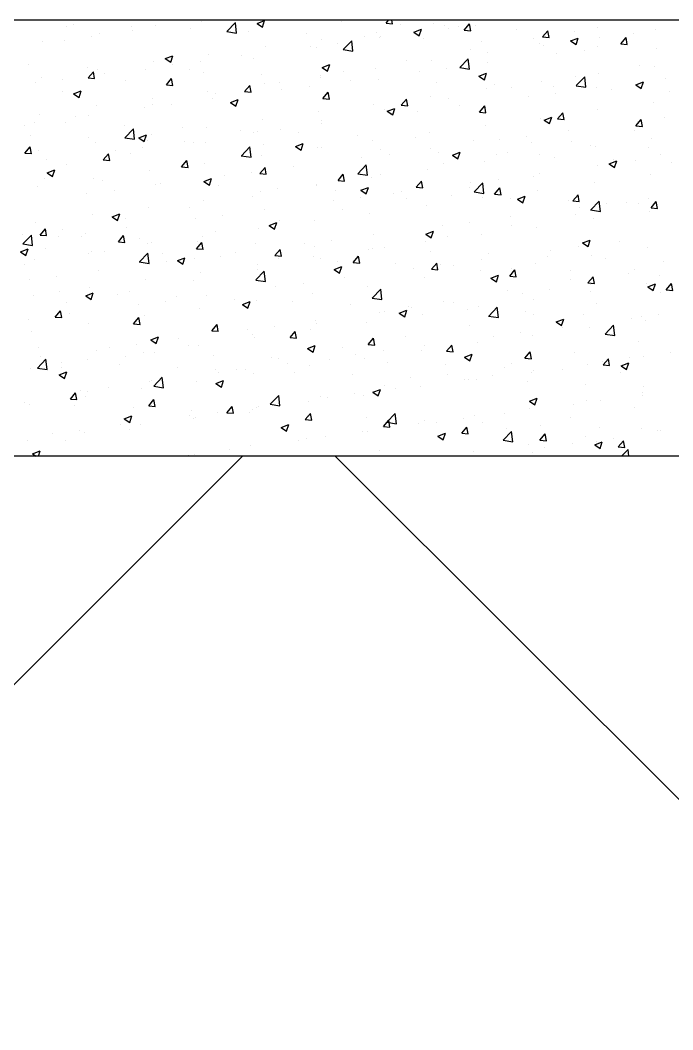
# Model space of a CAD drawing. Header units: millimetres. Extents: x 331487 to 517269, y 198509 to 399936.
# Drawn here: x 398409 to 399007, y 399010 to 399936 of the extents above; entities that cross this region are included whole.
import ezdxf

# ---------------------------------------------------------------- set-up
doc = ezdxf.new("R2010")
doc.units = ezdxf.units.MM
doc.header["$MEASUREMENT"] = 0
doc.linetypes.add('DASHED', pattern=[0.75, 0.5, -0.25])
doc.layers.add('9th_Sunk', color=251, linetype='DASHED', lineweight=5)
doc.layers.add('COLUMN', color=6, linetype='Continuous')

msp = doc.modelspace()

# ---------------------------------------------------------------- linework, layer by layer
at = {"layer": '9th_Sunk', "linetype": 'Continuous'}
for p, q in [((396335.06, 397258.83), (398612.71, 399536.48)), ((400975.45, 397258.83), (398697.8, 399536.48))]:
    msp.add_line(p, q, dxfattribs=at)
at = {"layer": 'COLUMN'}
for p, q in [((420345.71, 399936.48), (392220.13, 399936.48)), ((420350.13, 399536.48), (392620.13, 399536.48))]:
    msp.add_line(p, q, dxfattribs=at)
at = {"layer": 'COLUMN', "color": 2, "linetype": 'Continuous'}
for p, q in [((398451.74, 399931.05), (398451.74, 399931.05)), ((398457.98, 399932.95), (398457.98, 399932.95)), ((398511.37, 399930.7), (398511.37, 399930.7)), ((398532.58, 399931.47), (398532.58, 399931.47)), ((398575.3, 399934.9), (398575.3, 399934.9)), ((398598.41, 399926.09), (398606.2, 399934.21)), ((398607.27, 399924.68), (398606.17, 399934.18)), ((398626.03, 399933.44), (398633.03, 399936.13)), ((398626.03, 399933.44), (398631, 399930.09)), ((398631, 399930.09), (398633.03, 399936.13)), ((398703.81, 399935.11), (398703.81, 399935.11)), ((398744.27, 399933.62), (398746.66, 399936.48)), ((398744.27, 399933.62), (398750.24, 399933.1)), ((398750.24, 399933.1), (398749.62, 399936.48)), ((398757.19, 399932.85), (398757.19, 399932.85)), ((398787.61, 399933.02), (398787.61, 399933.02)), ((398797.52, 399931.45), (398797.52, 399931.45)), ((398810.57, 399930.6), (398810.57, 399930.6)), ((398815.99, 399927.35), (398820.81, 399933.09)), ((398821.97, 399926.82), (398820.81, 399933.09)), ((398826.15, 399931.95), (398826.15, 399931.95)), ((398938.12, 399929.51), (398938.12, 399929.51)), ((398474.27, 399921.6), (398474.27, 399921.6)), ((398481.24, 399924.43), (398481.24, 399924.43)), ((398512.14, 399926.59), (398512.14, 399926.59)), ((398564.75, 399928.44), (398564.75, 399928.44)), ((398598.38, 399926.06), (398607.27, 399924.68)), ((398618.13, 399926.19), (398618.13, 399926.19)), ((398671.51, 399923.93), (398671.51, 399923.93)), ((398724.89, 399921.68), (398724.89, 399921.68)), ((398735.67, 399925.52), (398735.67, 399925.52)), ((398737.96, 399920.34), (398737.96, 399920.34)), ((398739.2, 399921.44), (398739.2, 399921.44)), ((398769.74, 399925.44), (398776.74, 399928.12)), ((398769.74, 399925.44), (398774.72, 399922.08)), ((398774.71, 399922.08), (398776.74, 399928.12)), ((398801.11, 399928.65), (398801.11, 399928.65)), ((398815.99, 399927.35), (398821.97, 399926.83)), ((398863.96, 399928.34), (398863.96, 399928.34)), ((398879.8, 399919.5), (398879.8, 399919.5)), ((398887.72, 399921.07), (398892.54, 399926.82)), ((398887.72, 399921.07), (398893.7, 399920.55)), ((398893.69, 399920.55), (398892.54, 399926.81)), ((398913.45, 399917.43), (398920.46, 399920.12)), ((398917.34, 399926.09), (398917.34, 399926.09)), ((398918.43, 399914.07), (398920.45, 399920.11)), ((398940.18, 399920.67), (398940.18, 399920.67)), ((398959.44, 399914.8), (398964.27, 399920.54)), ((398965.42, 399914.27), (398964.26, 399920.54)), ((398970.72, 399923.83), (398970.72, 399923.83)), ((398991.53, 399927.71), (398991.53, 399927.71)), ((398429.3, 399916.93), (398429.3, 399916.93)), ((398449.23, 399918.3), (398449.23, 399918.3)), ((398633.81, 399912.08), (398633.81, 399912.08)), ((398675.05, 399912.06), (398675.05, 399912.06)), ((398680.89, 399911.43), (398680.89, 399911.43)), ((398685.16, 399919.12), (398685.16, 399919.12)), ((398700.08, 399915.35), (398700.08, 399915.35)), ((398705.14, 399909.54), (398712.92, 399917.66)), ((398714, 399908.13), (398712.89, 399917.63)), ((398778.28, 399919.42), (398778.28, 399919.42)), ((398831.66, 399917.17), (398831.66, 399917.17)), ((398885.04, 399914.91), (398885.04, 399914.91)), ((398888.25, 399913.18), (398888.25, 399913.18)), ((398913.46, 399917.43), (398918.43, 399914.07)), ((398938.42, 399912.65), (398938.42, 399912.65)), ((398959.44, 399914.8), (398965.42, 399914.28)), ((398963.78, 399914.09), (398963.78, 399914.09)), ((398991.81, 399910.4), (398991.81, 399910.4)), ((398542.01, 399901.19), (398549.01, 399903.88)), ((398542.01, 399901.19), (398546.98, 399897.84)), ((398546.98, 399897.84), (398549.01, 399903.88)), ((398581.87, 399904.58), (398581.87, 399904.58)), ((398611.9, 399903.74), (398611.9, 399903.74)), ((398622.57, 399901.42), (398622.57, 399901.42)), ((398705.1, 399909.51), (398714, 399908.13)), ((398811.86, 399892.99), (398819.65, 399901.11)), ((398820.72, 399891.58), (398819.62, 399901.07)), ((398821.48, 399909.49), (398821.48, 399909.49)), ((398837.73, 399906.77), (398837.73, 399906.77)), ((398900.87, 399905.81), (398900.87, 399905.81)), ((398925.9, 399909.1), (398925.9, 399909.1)), ((398417, 399895.56), (398417, 399895.56)), ((398470.39, 399893.3), (398470.39, 399893.3)), ((398531.36, 399898.18), (398531.36, 399898.18)), ((398548.99, 399895.46), (398548.99, 399895.46)), ((398574.02, 399898.76), (398574.02, 399898.76)), ((398685.72, 399893.18), (398692.72, 399895.87)), ((398685.72, 399893.18), (398690.69, 399889.83)), ((398690.69, 399889.83), (398692.72, 399895.87)), ((398734.45, 399892.23), (398734.45, 399892.23)), ((398763.17, 399899.48), (398763.17, 399899.48)), ((398786.39, 399899.73), (398786.39, 399899.73)), ((398799.84, 399892.51), (398799.84, 399892.51)), ((398811.83, 399892.96), (398820.72, 399891.58)), ((398837.71, 399897.49), (398837.71, 399897.49)), ((398976.31, 399894.52), (398976.31, 399894.52)), ((398990.31, 399894.42), (398990.31, 399894.42)), ((398428.08, 399883.64), (398428.08, 399883.64)), ((398471.24, 399883.51), (398476.06, 399889.25)), ((398471.24, 399883.51), (398477.21, 399882.98)), ((398477.21, 399882.98), (398476.06, 399889.25)), ((398480.02, 399891.14), (398480.02, 399891.14)), ((398485.83, 399887.14), (398485.83, 399887.14)), ((398523.77, 399891.04), (398523.77, 399891.04)), ((398542.96, 399877.23), (398547.78, 399882.98)), ((398548.94, 399876.7), (398547.78, 399882.97)), ((398564.25, 399891.41), (398564.25, 399891.41)), ((398577.15, 399888.79), (398577.15, 399888.79)), ((398630.53, 399886.53), (398630.53, 399886.53)), ((398683.91, 399884.28), (398683.91, 399884.28)), ((398683.94, 399885.83), (398683.94, 399885.83)), ((398704.85, 399889.47), (398704.85, 399889.47)), ((398774.81, 399889.21), (398774.81, 399889.21)), ((398829.43, 399885.17), (398836.43, 399887.86)), ((398829.43, 399885.17), (398834.41, 399881.82)), ((398834.4, 399881.82), (398836.43, 399887.86)), ((398917.99, 399884.51), (398917.99, 399884.51)), ((398918.58, 399876.44), (398926.37, 399884.55)), ((398927.45, 399875.02), (398926.34, 399884.52)), ((398938.97, 399887.38), (398938.97, 399887.38)), ((399000.62, 399882.96), (399000.62, 399882.96)), ((398422.93, 399878.86), (398422.93, 399878.86)), ((398447.96, 399882.16), (398447.96, 399882.16)), ((398505.93, 399881.39), (398505.93, 399881.39)), ((398542.96, 399877.23), (398548.94, 399876.71)), ((398614.69, 399870.96), (398619.51, 399876.7)), ((398620.66, 399870.43), (398619.51, 399876.7)), ((398632.6, 399878.79), (398632.6, 399878.79)), ((398646.53, 399879.46), (398646.53, 399879.46)), ((398673.78, 399875.91), (398673.78, 399875.91)), ((398711.65, 399880.9), (398711.65, 399880.9)), ((398737.3, 399882.02), (398737.3, 399882.02)), ((398790.68, 399879.77), (398790.68, 399879.77)), ((398836.52, 399873.48), (398836.52, 399873.48)), ((398844.06, 399877.51), (398844.06, 399877.51)), ((398859.68, 399874.49), (398859.68, 399874.49)), ((398887.03, 399879.89), (398887.03, 399879.89)), ((398897.44, 399875.26), (398897.44, 399875.26)), ((398918.55, 399876.4), (398927.45, 399875.02)), ((398937.47, 399874.65), (398937.47, 399874.65)), ((398973.15, 399877.17), (398980.15, 399879.85)), ((398973.15, 399877.17), (398978.12, 399873.81)), ((398978.12, 399873.81), (398980.14, 399879.85)), ((398447.61, 399871.38), (398447.61, 399871.38)), ((398457.98, 399868.94), (398464.99, 399871.63)), ((398457.98, 399868.94), (398462.96, 399865.58)), ((398462.96, 399865.58), (398464.98, 399871.63)), ((398530.15, 399864.89), (398530.15, 399864.89)), ((398580.66, 399871.29), (398580.66, 399871.29)), ((398585.59, 399864.3), (398585.59, 399864.3)), ((398588.21, 399869.45), (398588.21, 399869.45)), ((398614.69, 399870.96), (398620.67, 399870.43)), ((398648.74, 399872.61), (398648.74, 399872.61)), ((398686.42, 399864.68), (398691.24, 399870.43)), ((398686.42, 399864.68), (398692.39, 399864.16)), ((398692.39, 399864.15), (398691.23, 399870.42)), ((398758.14, 399858.41), (398762.96, 399864.15)), ((398764.12, 399857.88), (398762.96, 399864.15)), ((398785.17, 399866.44), (398785.17, 399866.44)), ((398801.36, 399864.48), (398801.36, 399864.48)), ((398874.56, 399866.37), (398874.56, 399866.37)), ((398899.59, 399869.66), (398899.59, 399869.66)), ((398950.83, 399873), (398950.83, 399873)), ((399004.21, 399870.74), (399004.21, 399870.74)), ((398478.8, 399857.85), (398478.8, 399857.85)), ((398522.68, 399856.02), (398522.68, 399856.02)), ((398529.89, 399859.44), (398529.89, 399859.44)), ((398547.72, 399859.31), (398547.72, 399859.31)), ((398601.7, 399860.93), (398608.7, 399863.62)), ((398601.7, 399860.93), (398606.67, 399857.57)), ((398606.67, 399857.57), (398608.7, 399863.62)), ((398733.24, 399858.95), (398733.24, 399858.95)), ((398745.41, 399852.92), (398752.41, 399855.61)), ((398750.38, 399849.56), (398752.41, 399855.61)), ((398758.14, 399858.41), (398764.12, 399857.88)), ((398811.41, 399858.05), (398811.41, 399858.05)), ((398829.87, 399852.13), (398834.69, 399857.88)), ((398835.84, 399851.6), (398834.69, 399857.87)), ((398989.1, 399861.14), (398989.1, 399861.14)), ((398426.87, 399850.35), (398426.87, 399850.35)), ((398459.53, 399847.7), (398459.53, 399847.7)), ((398471.57, 399849.43), (398471.57, 399849.43)), ((398631.38, 399845.5), (398631.38, 399845.5)), ((398682.73, 399852.54), (398682.73, 399852.54)), ((398743.04, 399854.47), (398743.04, 399854.47)), ((398745.41, 399852.92), (398750.38, 399849.57)), ((398748.5, 399849.77), (398748.5, 399849.77)), ((398773.53, 399853.07), (398773.53, 399853.07)), ((398829.87, 399852.13), (398835.85, 399851.61)), ((398885.81, 399846.6), (398885.81, 399846.6)), ((398889.12, 399844.91), (398896.13, 399847.6)), ((398894.09, 399841.56), (398896.12, 399847.6)), ((398901.59, 399845.86), (398906.41, 399851.6)), ((398901.59, 399845.86), (398907.57, 399845.33)), ((398907.57, 399845.33), (398906.41, 399851.59)), ((398937.75, 399854.09), (398937.75, 399854.09)), ((398999.35, 399846.82), (398999.35, 399846.82)), ((398413.25, 399839.42), (398413.25, 399839.42)), ((398421.65, 399842.72), (398421.65, 399842.72)), ((398450.91, 399842.2), (398450.91, 399842.2)), ((398504.29, 399839.94), (398504.29, 399839.94)), ((398504.94, 399828.68), (398512.73, 399836.8)), ((398513.81, 399827.27), (398512.7, 399836.77)), ((398557.68, 399837.69), (398557.68, 399837.69)), ((398579.44, 399838), (398579.44, 399838)), ((398647.47, 399836.47), (398647.47, 399836.47)), ((398684.72, 399844.46), (398684.72, 399844.46)), ((398685.34, 399841.46), (398685.34, 399841.46)), ((398835.3, 399840.19), (398835.3, 399840.19)), ((398889.12, 399844.91), (398894.1, 399841.56)), ((398973.32, 399839.58), (398978.14, 399845.33)), ((398973.32, 399839.58), (398979.3, 399839.06)), ((398974.32, 399843.52), (398974.32, 399843.52)), ((398979.29, 399839.05), (398978.14, 399845.32)), ((398418.61, 399831.02), (398418.61, 399831.02)), ((398472, 399828.77), (398472, 399828.77)), ((398504.91, 399828.65), (398513.81, 399827.27)), ((398517.68, 399828.68), (398524.68, 399831.36)), ((398517.68, 399828.68), (398522.65, 399825.32)), ((398522.65, 399825.32), (398524.67, 399831.36)), ((398528.93, 399831.6), (398528.93, 399831.6)), ((398611.06, 399835.43), (398611.06, 399835.43)), ((398622.44, 399833.17), (398622.44, 399833.17)), ((398626.4, 399834.45), (398626.4, 399834.45)), ((398664.44, 399833.18), (398664.44, 399833.18)), ((398717.82, 399830.92), (398717.82, 399830.92)), ((398771.21, 399828.67), (398771.21, 399828.67)), ((398783.96, 399833.15), (398783.96, 399833.15)), ((398848.25, 399826.93), (398848.25, 399826.93)), ((398873.29, 399830.22), (398873.29, 399830.22)), ((398911.16, 399835.21), (398911.16, 399835.21)), ((398972.18, 399834.85), (398972.18, 399834.85)), ((398987.88, 399827.85), (398987.88, 399827.85)), ((398413.39, 399814.56), (398418.21, 399820.31)), ((398419.36, 399814.03), (398418.21, 399820.3)), ((398477.59, 399824.56), (398477.59, 399824.56)), ((398521.41, 399819.87), (398521.41, 399819.87)), ((398525.38, 399826.51), (398525.38, 399826.51)), ((398559.28, 399824.86), (398559.28, 399824.86)), ((398568.08, 399824.44), (398568.08, 399824.44)), ((398578.76, 399824.26), (398578.76, 399824.26)), ((398611.67, 399812.13), (398619.46, 399820.25)), ((398620.53, 399810.72), (398619.43, 399820.21)), ((398632.14, 399822), (398632.14, 399822)), ((398661.39, 399820.67), (398668.39, 399823.36)), ((398661.39, 399820.67), (398666.36, 399817.31)), ((398666.36, 399817.31), (398668.39, 399823.35)), ((398681.51, 399819.25), (398681.51, 399819.25)), ((398685.53, 399819.75), (398685.53, 399819.75)), ((398732.02, 399825.66), (398732.02, 399825.66)), ((398785.1, 399818.61), (398785.1, 399818.61)), ((398824.59, 399826.41), (398824.59, 399826.41)), ((398877.97, 399824.16), (398877.97, 399824.16)), ((398913.87, 399824.84), (398913.87, 399824.84)), ((398931.35, 399821.9), (398931.35, 399821.9)), ((398936.54, 399820.8), (398936.54, 399820.8)), ((398984.73, 399819.65), (398984.73, 399819.65)), ((398413.39, 399814.56), (398419.36, 399814.04)), ((398425.65, 399817.06), (398425.65, 399817.06)), ((398485.11, 399808.29), (398489.93, 399814.03)), ((398491.09, 399807.76), (398489.93, 399814.03)), ((398496.37, 399816.58), (398496.37, 399816.58)), ((398509.76, 399814.43), (398509.76, 399814.43)), ((398611.64, 399812.1), (398620.53, 399810.72)), ((398630.17, 399812.21), (398630.17, 399812.21)), ((398722.19, 399810.33), (398722.19, 399810.33)), ((398738.91, 399817.49), (398738.91, 399817.49)), ((398747.23, 399813.62), (398747.23, 399813.62)), ((398792.29, 399815.23), (398792.29, 399815.23)), ((398805.1, 399812.66), (398812.1, 399815.35)), ((398805.1, 399812.66), (398810.08, 399809.3)), ((398810.07, 399809.3), (398812.1, 399815.35)), ((398845.67, 399812.98), (398845.67, 399812.98)), ((398855.55, 399814.83), (398855.55, 399814.83)), ((398884.6, 399813.31), (398884.6, 399813.31)), ((398899.06, 399810.72), (398899.06, 399810.72)), ((398952.44, 399808.47), (398952.44, 399808.47)), ((398996.15, 399812.89), (398996.15, 399812.89)), ((398433.22, 399808.26), (398433.22, 399808.26)), ((398433.65, 399796.42), (398440.65, 399799.11)), ((398438.62, 399793.07), (398440.65, 399799.11)), ((398451.45, 399804.42), (398451.45, 399804.42)), ((398485.11, 399808.29), (398491.09, 399807.76)), ((398556.84, 399802.01), (398561.66, 399807.76)), ((398556.84, 399802.01), (398562.82, 399801.49)), ((398562.81, 399801.48), (398561.66, 399807.75)), ((398578.23, 399804.72), (398578.23, 399804.72)), ((398628.56, 399795.74), (398633.39, 399801.48)), ((398634.54, 399795.21), (398633.38, 399801.48)), ((398659.04, 399802.01), (398659.04, 399802.01)), ((398718.39, 399795.58), (398726.18, 399803.69)), ((398727.26, 399794.16), (398726.15, 399803.66)), ((398782.74, 399799.86), (398782.74, 399799.86)), ((398797.23, 399804.82), (398797.23, 399804.82)), ((398834.09, 399806.91), (398834.09, 399806.91)), ((398937.83, 399802.88), (398937.83, 399802.88)), ((398948.01, 399804.08), (398948.01, 399804.08)), ((398948.81, 399804.65), (398955.82, 399807.34)), ((398948.81, 399804.65), (398953.79, 399801.3)), ((398953.79, 399801.29), (398955.81, 399807.34)), ((398973.04, 399807.38), (398973.04, 399807.38)), ((399005.82, 399806.21), (399005.82, 399806.21)), ((398431.02, 399791.37), (398431.02, 399791.37)), ((398433.65, 399796.42), (398438.63, 399793.07)), ((398476.37, 399791.27), (398476.37, 399791.27)), ((398527.72, 399798.31), (398527.72, 399798.31)), ((398577.37, 399788.41), (398584.37, 399791.1)), ((398582.34, 399785.06), (398584.36, 399791.1)), ((398596.13, 399793.73), (398596.13, 399793.73)), ((398621.16, 399797.03), (398621.16, 399797.03)), ((398628.56, 399795.74), (398634.54, 399795.21)), ((398700.29, 399789.46), (398705.11, 399795.21)), ((398706.27, 399788.93), (398705.11, 399795.2)), ((398718.36, 399795.54), (398727.26, 399794.16)), ((398730.8, 399792.37), (398730.8, 399792.37)), ((398738.91, 399794.81), (398738.91, 399794.81)), ((398846.98, 399790.78), (398846.98, 399790.78)), ((398879.51, 399792.87), (398879.51, 399792.87)), ((398884.85, 399795.77), (398884.85, 399795.77)), ((398986.66, 399794.56), (398986.66, 399794.56)), ((398424.43, 399783.77), (398424.43, 399783.77)), ((398484.4, 399789.11), (398484.4, 399789.11)), ((398532.97, 399785.42), (398532.97, 399785.42)), ((398537.78, 399786.86), (398537.78, 399786.86)), ((398577.37, 399788.41), (398582.34, 399785.06)), ((398591.16, 399784.6), (398591.16, 399784.6)), ((398644.55, 399782.35), (398644.55, 399782.35)), ((398680.29, 399785.96), (398680.29, 399785.96)), ((398680.59, 399784.8), (398680.59, 399784.8)), ((398700.29, 399789.46), (398706.27, 399788.94)), ((398721.08, 399780.41), (398728.08, 399783.09)), ((398726.05, 399777.05), (398728.08, 399783.09)), ((398772.02, 399783.19), (398776.84, 399788.93)), ((398772.02, 399783.19), (398777.99, 399782.66)), ((398777.99, 399782.66), (398776.84, 399788.93)), ((398821.19, 399782.86), (398821.19, 399782.86)), ((398821.95, 399787.48), (398821.95, 399787.48)), ((398825.12, 399779.02), (398832.91, 399787.14)), ((398833.98, 399777.61), (398832.87, 399787.11)), ((398843.74, 399776.91), (398848.56, 399782.66)), ((398849.72, 399776.38), (398848.56, 399782.65)), ((398935.32, 399787.52), (398935.32, 399787.52)), ((398470.07, 399777.14), (398470.07, 399777.14)), ((398495.1, 399780.43), (398495.1, 399780.43)), ((398577.01, 399771.43), (398577.01, 399771.43)), ((398622.27, 399774.79), (398622.27, 399774.79)), ((398628.95, 399778.92), (398628.95, 399778.92)), ((398697.93, 399780.09), (398697.93, 399780.09)), ((398720.92, 399774.18), (398720.92, 399774.18)), ((398721.08, 399780.41), (398726.05, 399777.05)), ((398751.31, 399777.84), (398751.31, 399777.84)), ((398758.79, 399779.17), (398758.79, 399779.17)), ((398762.87, 399772.85), (398762.87, 399772.85)), ((398804.69, 399775.58), (398804.69, 399775.58)), ((398825.09, 399778.99), (398833.98, 399777.61)), ((398832.87, 399773.62), (398832.87, 399773.62)), ((398843.74, 399776.91), (398849.72, 399776.39)), ((398858.08, 399773.33), (398858.08, 399773.33)), ((398864.79, 399772.4), (398871.79, 399775.09)), ((398864.79, 399772.4), (398869.77, 399769.04)), ((398869.76, 399769.04), (398871.79, 399775.08)), ((398883.38, 399780.02), (398883.38, 399780.02)), ((398915.47, 399770.64), (398920.29, 399776.38)), ((398921.44, 399770.11), (398920.29, 399776.38)), ((398984.61, 399772.92), (398984.61, 399772.92)), ((398526.5, 399765.02), (398526.5, 399765.02)), ((398563.95, 399764.78), (398563.95, 399764.78)), ((398632.73, 399762.57), (398632.73, 399762.57)), ((398695.88, 399770.89), (398695.88, 399770.89)), ((398704.55, 399762.84), (398704.55, 399762.84)), ((398781.53, 399766.57), (398781.53, 399766.57)), ((398911.46, 399771.07), (398911.46, 399771.07)), ((398915.47, 399770.64), (398921.45, 399770.11)), ((398921.7, 399764.64), (398921.7, 399764.64)), ((398931.81, 399762.44), (398940.7, 399761.06)), ((398931.84, 399762.47), (398939.63, 399770.59)), ((398940.7, 399761.06), (398939.6, 399770.56)), ((398946.74, 399767.93), (398946.74, 399767.93)), ((398964.84, 399768.81), (398964.84, 399768.81)), ((398976.02, 399767.89), (398976.02, 399767.89)), ((398987.19, 399764.36), (398992.02, 399770.11)), ((398987.2, 399764.36), (398993.17, 399763.84)), ((398993.17, 399763.83), (398992.01, 399770.1)), ((398475.16, 399757.98), (398475.16, 399757.98)), ((398493.34, 399756.16), (398500.35, 399758.85)), ((398493.34, 399756.16), (398498.32, 399752.81)), ((398498.31, 399752.81), (398500.34, 399758.85)), ((398505.64, 399754.77), (398505.64, 399754.77)), ((398569.82, 399754.29), (398569.82, 399754.29)), ((398594.86, 399757.59), (398594.86, 399757.59)), ((398646.23, 399752.83), (398646.23, 399752.83)), ((398729.59, 399759.08), (398729.59, 399759.08)), ((398858.55, 399756.32), (398858.55, 399756.32)), ((398917.7, 399757.88), (398917.7, 399757.88)), ((398934.1, 399754.23), (398934.1, 399754.23)), ((398985.45, 399761.27), (398985.45, 399761.27)), ((398423.22, 399750.49), (398423.22, 399750.49)), ((398427.26, 399739.34), (398432.08, 399745.09)), ((398433.24, 399738.81), (398432.08, 399745.08)), ((398447.32, 399744.75), (398447.32, 399744.75)), ((398506.67, 399745.98), (398506.67, 399745.98)), ((398627.73, 399745.63), (398627.73, 399745.63)), ((398637.06, 399748.15), (398644.06, 399750.84)), ((398637.06, 399748.15), (398642.03, 399744.8)), ((398642.03, 399744.8), (398644.06, 399750.84)), ((398679.08, 399752.68), (398679.08, 399752.68)), ((398795.64, 399748.04), (398795.64, 399748.04)), ((398820.67, 399751.34), (398820.67, 399751.34)), ((398859.38, 399747.87), (398859.38, 399747.87)), ((398882.17, 399746.73), (398882.17, 399746.73)), ((398411.48, 399731.27), (398419.27, 399739.39)), ((398411.54, 399740.27), (398411.54, 399740.27)), ((398420.34, 399729.86), (398419.24, 399739.35)), ((398427.26, 399739.34), (398433.24, 399738.82)), ((398443.76, 399737.69), (398443.76, 399737.69)), ((398464.93, 399738.01), (398464.93, 399738.01)), ((398468.79, 399740.99), (398468.79, 399740.99)), ((398498.99, 399733.07), (398503.81, 399738.81)), ((398504.96, 399732.54), (398503.81, 399738.81)), ((398518.31, 399735.76), (398518.31, 399735.76)), ((398575.8, 399738.14), (398575.8, 399738.14)), ((398587.92, 399742.82), (398587.92, 399742.82)), ((398694.61, 399734.74), (398694.61, 399734.74)), ((398732.48, 399739.73), (398732.48, 399739.73)), ((398780.77, 399740.14), (398787.77, 399742.83)), ((398780.77, 399740.14), (398785.74, 399736.79)), ((398785.74, 399736.79), (398787.77, 399742.83)), ((398801.06, 399737.86), (398801.06, 399737.86)), ((398831.65, 399740.33), (398831.65, 399740.33)), ((398924.48, 399732.14), (398931.48, 399734.82)), ((398929.45, 399728.78), (398931.48, 399734.82)), ((398409.32, 399723.91), (398416.32, 399726.6)), ((398411.45, 399731.24), (398420.34, 399729.86)), ((398414.29, 399720.55), (398416.32, 399726.6)), ((398432.63, 399726.84), (398432.63, 399726.84)), ((398498.99, 399733.07), (398504.97, 399732.55)), ((398525.28, 399731.73), (398525.28, 399731.73)), ((398529.6, 399732.81), (398529.6, 399732.81)), ((398570.71, 399726.79), (398575.53, 399732.54)), ((398570.71, 399726.79), (398576.69, 399726.27)), ((398571.69, 399733.5), (398571.69, 399733.5)), ((398576.69, 399726.26), (398575.53, 399732.53)), ((398625.07, 399731.25), (398625.07, 399731.25)), ((398642.44, 399720.52), (398647.26, 399726.26)), ((398648.42, 399719.99), (398647.26, 399726.26)), ((398669.58, 399731.45), (398669.58, 399731.45)), ((398678.46, 399728.99), (398678.46, 399728.99)), ((398728.37, 399725.79), (398728.37, 399725.79)), ((398731.84, 399726.74), (398731.84, 399726.74)), ((398742.74, 399727.84), (398742.74, 399727.84)), ((398780.31, 399733.29), (398780.31, 399733.29)), ((398895.4, 399725.2), (398895.4, 399725.2)), ((398920.43, 399728.49), (398920.43, 399728.49)), ((398924.48, 399732.14), (398929.46, 399728.78)), ((398958.3, 399733.48), (398958.3, 399733.48)), ((398984.23, 399727.98), (398984.23, 399727.98)), ((398409.32, 399723.91), (398414.3, 399720.55)), ((398422, 399717.2), (398422, 399717.2)), ((398471.28, 399722.8), (398471.28, 399722.8)), ((398473.94, 399724.69), (398473.94, 399724.69)), ((398486.01, 399724.58), (398486.01, 399724.58)), ((398518.2, 399714.72), (398525.99, 399722.83)), ((398527.06, 399713.3), (398525.96, 399722.8)), ((398539.39, 399722.33), (398539.39, 399722.33)), ((398553.03, 399715.9), (398560.04, 399718.59)), ((398553.03, 399715.9), (398558.01, 399712.54)), ((398558.01, 399712.54), (398560.03, 399718.59)), ((398568.55, 399718.15), (398568.55, 399718.15)), ((398592.78, 399720.07), (398592.78, 399720.07)), ((398606.42, 399723.13), (398606.42, 399723.13)), ((398642.44, 399720.52), (398648.42, 399719.99)), ((398646.16, 399717.82), (398646.16, 399717.82)), ((398677.86, 399719.39), (398677.86, 399719.39)), ((398684.42, 399717.83), (398684.42, 399717.83)), ((398714.17, 399714.24), (398718.99, 399719.99)), ((398720.14, 399713.71), (398718.98, 399719.98)), ((398785.22, 399724.48), (398785.22, 399724.48)), ((398832.24, 399716.88), (398832.24, 399716.88)), ((398838.6, 399722.23), (398838.6, 399722.23)), ((398891.98, 399719.97), (398891.98, 399719.97)), ((398932.89, 399720.94), (398932.89, 399720.94)), ((398945.37, 399717.71), (398945.37, 399717.71)), ((398412.96, 399712.79), (398412.96, 399712.79)), ((398480.36, 399706.54), (398480.36, 399706.54)), ((398518.17, 399714.68), (398527.06, 399713.3)), ((398543.52, 399714.85), (398543.52, 399714.85)), ((398626.11, 399707.82), (398626.11, 399707.82)), ((398626.52, 399712.34), (398626.52, 399712.34)), ((398696.75, 399707.89), (398703.75, 399710.58)), ((398696.75, 399707.89), (398701.72, 399704.54)), ((398699.54, 399715.56), (398699.54, 399715.56)), ((398701.72, 399704.53), (398703.75, 399710.58)), ((398714.17, 399714.24), (398720.14, 399713.72)), ((398752.92, 399713.3), (398752.92, 399713.3)), ((398769.33, 399708.6), (398769.33, 399708.6)), ((398785.89, 399707.97), (398790.71, 399713.71)), ((398785.89, 399707.97), (398791.87, 399707.44)), ((398791.87, 399707.44), (398790.71, 399713.71)), ((398794.37, 399711.9), (398794.37, 399711.9)), ((398806.3, 399711.05), (398806.3, 399711.05)), ((398830.44, 399707.04), (398830.44, 399707.04)), ((398857.62, 399701.69), (398862.44, 399707.44)), ((398859.69, 399708.79), (398859.69, 399708.79)), ((398863.59, 399701.16), (398862.44, 399707.43)), ((398880.95, 399713.44), (398880.95, 399713.44)), ((398913.07, 399706.54), (398913.07, 399706.54)), ((398971.89, 399708.22), (398971.89, 399708.22)), ((398998.75, 399715.46), (398998.75, 399715.46)), ((398417.45, 399698.25), (398417.45, 399698.25)), ((398442.49, 399701.55), (398442.49, 399701.55)), ((398524.07, 399698.45), (398524.07, 399698.45)), ((398567.79, 399697.81), (398567.79, 399697.81)), ((398574.58, 399704.85), (398574.58, 399704.85)), ((398624.9, 399698.13), (398633.79, 399696.75)), ((398624.93, 399698.16), (398632.72, 399706.28)), ((398633.79, 399696.75), (398632.68, 399706.25)), ((398706.18, 399700.29), (398706.18, 399700.29)), ((398779.09, 399700), (398779.09, 399700)), ((398840.46, 399699.88), (398847.46, 399702.57)), ((398840.46, 399699.88), (398845.43, 399696.53)), ((398845.43, 399696.53), (398847.46, 399702.57)), ((398857.62, 399701.69), (398863.6, 399701.17)), ((398913.57, 399698.21), (398913.57, 399698.21)), ((398929.34, 399695.42), (398934.16, 399701.16)), ((398935.32, 399694.89), (398934.16, 399701.16)), ((398966.45, 399704.28), (398966.45, 399704.28)), ((398995.15, 399702.35), (398995.15, 399702.35)), ((398472.72, 399691.4), (398472.72, 399691.4)), ((398643.27, 399692.01), (398643.27, 399692.01)), ((398668.3, 399695.3), (398668.3, 399695.3)), ((398727.16, 399692.5), (398727.16, 399692.5)), ((398731.65, 399681.61), (398739.44, 399689.73)), ((398740.51, 399680.2), (398739.41, 399689.7)), ((398855.25, 399688.2), (398855.25, 399688.2)), ((398894.12, 399689.05), (398894.12, 399689.05)), ((398929.34, 399695.42), (398935.32, 399694.89)), ((398932, 399694.04), (398932, 399694.04)), ((398983.02, 399694.69), (398983.02, 399694.69)), ((398984.17, 399691.87), (398991.18, 399694.56)), ((398984.17, 399691.87), (398989.15, 399688.52)), ((398989.14, 399688.52), (398991.17, 399694.56)), ((399001.07, 399689.14), (399005.89, 399694.89)), ((399001.07, 399689.14), (399007.05, 399688.62)), ((399007.05, 399688.61), (399005.89, 399694.88)), ((398420.79, 399683.91), (398420.79, 399683.91)), ((398445.03, 399687.18), (398445.03, 399687.18)), ((398469.01, 399683.65), (398476.01, 399686.33)), ((398469.01, 399683.65), (398473.99, 399680.29)), ((398473.98, 399680.29), (398476.01, 399686.33)), ((398498.41, 399684.93), (398498.41, 399684.93)), ((398509.47, 399687.8), (398509.47, 399687.8)), ((398542.24, 399678.7), (398542.24, 399678.7)), ((398551.8, 399682.67), (398551.8, 399682.67)), ((398580.12, 399683.69), (398580.12, 399683.69)), ((398605.18, 399680.42), (398605.18, 399680.42)), ((398625.3, 399679.06), (398625.3, 399679.06)), ((398676.65, 399686.1), (398676.65, 399686.1)), ((398731.62, 399681.58), (398740.51, 399680.2)), ((398869.09, 399685.76), (398869.09, 399685.76)), ((398879.73, 399680.15), (398879.73, 399680.15)), ((398931.67, 399687.65), (398931.67, 399687.65)), ((398995.85, 399686.26), (398995.85, 399686.26)), ((398441.14, 399664.12), (398445.96, 399669.87)), ((398447.11, 399663.6), (398445.96, 399669.86)), ((398451.15, 399677.79), (398451.15, 399677.79)), ((398517.21, 399675.41), (398517.21, 399675.41)), ((398573.36, 399671.56), (398573.36, 399671.56)), ((398612.73, 399675.64), (398619.73, 399678.33)), ((398612.73, 399675.64), (398617.7, 399672.28)), ((398617.7, 399672.28), (398619.72, 399678.32)), ((398658.56, 399678.16), (398658.56, 399678.16)), ((398711.94, 399675.91), (398711.94, 399675.91)), ((398756.44, 399667.63), (398763.44, 399670.32)), ((398761.41, 399664.27), (398763.44, 399670.32)), ((398765.32, 399673.65), (398765.32, 399673.65)), ((398768.06, 399672.46), (398768.06, 399672.46)), ((398796.93, 399678.19), (398796.93, 399678.19)), ((398805.93, 399677.44), (398805.93, 399677.44)), ((398818.71, 399671.39), (398818.71, 399671.39)), ((398829.22, 399673.75), (398829.22, 399673.75)), ((398838.38, 399665.06), (398846.16, 399673.18)), ((398847.24, 399663.65), (398846.13, 399673.15)), ((398937.53, 399676.25), (398937.53, 399676.25)), ((398416.18, 399662.11), (398416.18, 399662.11)), ((398441.14, 399664.12), (398447.11, 399663.6)), ((398454.05, 399667.09), (398454.05, 399667.09)), ((398512.86, 399657.85), (398517.68, 399663.59)), ((398518.84, 399657.32), (398517.68, 399663.59)), ((398522.85, 399665.16), (398522.85, 399665.16)), ((398679.87, 399660.85), (398679.87, 399660.85)), ((398738.61, 399668.18), (398738.61, 399668.18)), ((398743.03, 399669.16), (398743.03, 399669.16)), ((398756.44, 399667.63), (398761.41, 399664.27)), ((398777.88, 399666.71), (398777.88, 399666.71)), ((398838.34, 399665.03), (398847.24, 399663.65)), ((398872.09, 399669.14), (398872.09, 399669.14)), ((398879.21, 399666.24), (398879.21, 399666.24)), ((398900.15, 399659.62), (398907.15, 399662.31)), ((398905.12, 399656.26), (398907.15, 399662.31)), ((398925.47, 399666.88), (398925.47, 399666.88)), ((398968.84, 399662.91), (398968.84, 399662.91)), ((398978.85, 399664.63), (398978.85, 399664.63)), ((398981.8, 399661.4), (398981.8, 399661.4)), ((398993.88, 399666.21), (398993.88, 399666.21)), ((398471.51, 399658.12), (398471.51, 399658.12)), ((398512.86, 399657.85), (398518.84, 399657.33)), ((398584.59, 399651.57), (398589.41, 399657.32)), ((398584.59, 399651.57), (398590.57, 399651.05)), ((398590.56, 399651.04), (398589.41, 399657.31)), ((398616.96, 399652.56), (398616.96, 399652.56)), ((398642, 399655.86), (398642, 399655.86)), ((398656.32, 399645.3), (398661.14, 399651.04)), ((398662.29, 399644.77), (398661.13, 399651.04)), ((398675.43, 399652.81), (398675.43, 399652.81)), ((398680.3, 399658.17), (398680.3, 399658.17)), ((398725.94, 399659.21), (398725.94, 399659.21)), ((398820.89, 399656.23), (398820.89, 399656.23)), ((398900.15, 399659.62), (398905.13, 399656.27)), ((398905.69, 399654.6), (398905.69, 399654.6)), ((398930.46, 399654.36), (398930.46, 399654.36)), ((398945.1, 399648.51), (398952.89, 399656.63)), ((398953.96, 399647.1), (398952.86, 399656.59)), ((398419.57, 399650.62), (398419.57, 399650.62)), ((398528.7, 399643.38), (398535.7, 399646.07)), ((398528.7, 399643.38), (398533.68, 399640.03)), ((398533.67, 399640.03), (398535.7, 399646.07)), ((398553.81, 399644.25), (398553.81, 399644.25)), ((398621.98, 399648.16), (398621.98, 399648.16)), ((398624.09, 399645.77), (398624.09, 399645.77)), ((398656.32, 399645.3), (398662.29, 399644.78)), ((398728.04, 399639.02), (398732.86, 399644.77)), ((398734.02, 399638.49), (398732.86, 399644.76)), ((398762.58, 399646.22), (398762.58, 399646.22)), ((398842.78, 399646.32), (398842.78, 399646.32)), ((398867.82, 399649.61), (398867.82, 399649.61)), ((398878.52, 399646.86), (398878.52, 399646.86)), ((398945.07, 399648.48), (398953.96, 399647.1)), ((398425.56, 399636.08), (398425.56, 399636.08)), ((398478.94, 399633.83), (398478.94, 399633.83)), ((398490.9, 399635.97), (398490.9, 399635.97)), ((398515.94, 399639.26), (398515.94, 399639.26)), ((398563.66, 399638.15), (398563.66, 399638.15)), ((398572.15, 399638.27), (398572.15, 399638.27)), ((398672.42, 399635.38), (398679.42, 399638.06)), ((398672.42, 399635.38), (398677.39, 399632.02)), ((398677.39, 399632.02), (398679.41, 399638.06)), ((398704.26, 399636.21), (398704.26, 399636.21)), ((398728.04, 399639.02), (398734.02, 399638.5)), ((398741.75, 399633.02), (398741.75, 399633.02)), ((398776.66, 399633.42), (398776.66, 399633.42)), ((398779.63, 399638), (398779.63, 399638)), ((398799.77, 399632.75), (398804.59, 399638.49)), ((398799.77, 399632.75), (398805.74, 399632.22)), ((398805.74, 399632.22), (398804.59, 399638.49)), ((398828.01, 399640.46), (398828.01, 399640.46)), ((398975.72, 399641.26), (398975.72, 399641.26)), ((398424.74, 399617.3), (398432.53, 399625.42)), ((398427.75, 399627.65), (398427.75, 399627.65)), ((398433.6, 399615.89), (398432.49, 399625.39)), ((398470.29, 399624.83), (398470.29, 399624.83)), ((398505.34, 399628.14), (398505.34, 399628.14)), ((398521.64, 399631.87), (398521.64, 399631.87)), ((398532.32, 399631.57), (398532.32, 399631.57)), ((398585.7, 399629.32), (398585.7, 399629.32)), ((398639.09, 399627.06), (398639.09, 399627.06)), ((398645.94, 399626.2), (398645.94, 399626.2)), ((398692.47, 399624.81), (398692.47, 399624.81)), ((398716.72, 399629.72), (398716.72, 399629.72)), ((398724.72, 399625.92), (398724.72, 399625.92)), ((398816.13, 399627.37), (398823.13, 399630.05)), ((398816.13, 399627.37), (398821.1, 399624.01)), ((398821.1, 399624.01), (398823.13, 399630.05)), ((398871.49, 399626.47), (398876.31, 399632.22)), ((398871.49, 399626.47), (398877.47, 399625.95)), ((398877.47, 399625.94), (398876.31, 399632.21)), ((398917.4, 399631.25), (398917.4, 399631.25)), ((398942.54, 399623.47), (398942.54, 399623.47)), ((398943.22, 399620.2), (398948.04, 399625.94)), ((398949.19, 399619.67), (398948.04, 399625.94)), ((398967.57, 399626.77), (398967.57, 399626.77)), ((398980.58, 399628.11), (398980.58, 399628.11)), ((399005.44, 399631.75), (399005.44, 399631.75)), ((398418.35, 399617.33), (398418.35, 399617.33)), ((398424.71, 399617.27), (398433.6, 399615.89)), ((398446.64, 399622.65), (398446.64, 399622.65)), ((398447.02, 399618.13), (398447.02, 399618.13)), ((398500.02, 399620.4), (398500.02, 399620.4)), ((398553.41, 399618.14), (398553.41, 399618.14)), ((398587.62, 399616.19), (398587.62, 399616.19)), ((398606.79, 399615.88), (398606.79, 399615.88)), ((398615.69, 399616.42), (398615.69, 399616.42)), ((398653.56, 399621.4), (398653.56, 399621.4)), ((398674.21, 399619.52), (398674.21, 399619.52)), ((398745.85, 399622.55), (398745.85, 399622.55)), ((398799.23, 399620.3), (398799.23, 399620.3)), ((398852.62, 399618.04), (398852.62, 399618.04)), ((398859.09, 399621.24), (398859.09, 399621.24)), ((398879.38, 399615.16), (398879.38, 399615.16)), ((398906, 399615.78), (398906, 399615.78)), ((398929.24, 399621.07), (398929.24, 399621.07)), ((398943.22, 399620.2), (398949.2, 399619.67)), ((398959.84, 399619.36), (398966.84, 399622.05)), ((398959.84, 399619.36), (398964.82, 399616)), ((398964.81, 399616), (398966.84, 399622.04)), ((398444.68, 399611.13), (398451.68, 399613.82)), ((398444.68, 399611.13), (398449.65, 399607.78)), ((398449.65, 399607.78), (398451.68, 399613.82)), ((398527.5, 399604.81), (398527.5, 399604.81)), ((398529.3, 399606.18), (398529.3, 399606.18)), ((398531.46, 399600.75), (398539.25, 399608.87)), ((398540.32, 399599.34), (398539.22, 399608.84)), ((398570.93, 399604.98), (398570.93, 399604.98)), ((398588.39, 399603.12), (398595.4, 399605.81)), ((398590.66, 399613.12), (398590.66, 399613.12)), ((398593.36, 399599.77), (398595.39, 399605.81)), ((398622.87, 399612.48), (398622.87, 399612.48)), ((398660.17, 399613.63), (398660.17, 399613.63)), ((398713.55, 399611.37), (398713.55, 399611.37)), ((398766.94, 399609.12), (398766.94, 399609.12)), ((398800.77, 399611.23), (398800.77, 399611.23)), ((398816.47, 399606.87), (398816.47, 399606.87)), ((398820.32, 399606.86), (398820.32, 399606.86)), ((398826.79, 399607.17), (398826.79, 399607.17)), ((398841.51, 399610.17), (398841.51, 399610.17)), ((398873.7, 399604.61), (398873.7, 399604.61)), ((398877.3, 399613.57), (398877.3, 399613.57)), ((398959.38, 399613.53), (398959.38, 399613.53)), ((398464.59, 399596.53), (398464.59, 399596.53)), ((398470.98, 399596.17), (398470.98, 399596.17)), ((398489.63, 399599.82), (398489.63, 399599.82)), ((398520.42, 399598.58), (398520.42, 399598.58)), ((398531.43, 399600.72), (398540.32, 399599.34)), ((398588.39, 399603.12), (398593.37, 399599.77)), ((398732.11, 399595.11), (398739.11, 399597.8)), ((398737.08, 399591.76), (398739.11, 399597.8)), ((398742.45, 399601.22), (398742.45, 399601.22)), ((398753.32, 399598.56), (398753.32, 399598.56)), ((398775.45, 399600.13), (398775.45, 399600.13)), ((398927.08, 399602.35), (398927.08, 399602.35)), ((398980.46, 399600.1), (398980.46, 399600.1)), ((398412.66, 399586.16), (398412.66, 399586.16)), ((398455.01, 399588.9), (398459.83, 399594.65)), ((398455.01, 399588.9), (398460.99, 399588.38)), ((398460.99, 399588.38), (398459.83, 399594.64)), ((398469.08, 399591.54), (398469.08, 399591.54)), ((398526.74, 399582.63), (398531.56, 399588.37)), ((398532.71, 399582.1), (398531.56, 399588.37)), ((398638.18, 399584.2), (398645.97, 399592.32)), ((398647.05, 399582.79), (398645.94, 399592.29)), ((398673, 399586.23), (398673, 399586.23)), ((398684.13, 399591.2), (398684.13, 399591.2)), ((398690.41, 399590.28), (398690.41, 399590.28)), ((398715.45, 399593.57), (398715.45, 399593.57)), ((398723.51, 399592.63), (398723.51, 399592.63)), ((398732.11, 399595.11), (398737.08, 399591.76)), ((398875.82, 399587.11), (398882.82, 399589.79)), ((398875.82, 399587.11), (398880.79, 399583.75)), ((398880.79, 399583.75), (398882.82, 399589.79)), ((398928.02, 399587.78), (398928.02, 399587.78)), ((398941.26, 399587.33), (398941.26, 399587.33)), ((398979.14, 399592.31), (398979.14, 399592.31)), ((398979.37, 399594.82), (398979.37, 399594.82)), ((398417.14, 399584.04), (398417.14, 399584.04)), ((398459.04, 399583), (398459.04, 399583)), ((398512.43, 399580.74), (398512.43, 399580.74)), ((398526.74, 399582.63), (398532.72, 399582.11)), ((398565.81, 399578.49), (398565.81, 399578.49)), ((398589.38, 399576.98), (398589.38, 399576.98)), ((398598.46, 399576.35), (398603.29, 399582.1)), ((398604.44, 399575.83), (398603.28, 399582.09)), ((398621.65, 399579.19), (398621.65, 399579.19)), ((398625.81, 399581.19), (398625.81, 399581.19)), ((398627.26, 399581.96), (398627.26, 399581.96)), ((398638.15, 399584.17), (398647.05, 399582.79)), ((398876.09, 399580.28), (398876.09, 399580.28)), ((398916.23, 399584.03), (398916.23, 399584.03)), ((398971.59, 399581.59), (398971.59, 399581.59)), ((398504.37, 399570.87), (398511.37, 399573.56)), ((398504.37, 399570.87), (398509.35, 399567.51)), ((398509.34, 399567.51), (398511.37, 399573.56)), ((398564.35, 399573.68), (398564.35, 399573.68)), ((398567.49, 399571.18), (398567.49, 399571.18)), ((398569.72, 399571.69), (398569.72, 399571.69)), ((398598.46, 399576.35), (398604.44, 399575.83)), ((398619.19, 399576.23), (398619.19, 399576.23)), ((398670.19, 399570.08), (398675.01, 399575.82)), ((398670.19, 399570.08), (398676.17, 399569.56)), ((398672.57, 399573.98), (398672.57, 399573.98)), ((398676.17, 399569.55), (398675.01, 399575.82)), ((398725.96, 399571.72), (398725.96, 399571.72)), ((398741.92, 399563.8), (398746.74, 399569.55)), ((398744.88, 399567.62), (398753.77, 399566.24)), ((398744.91, 399567.65), (398752.7, 399575.77)), ((398747.89, 399563.28), (398746.74, 399569.54)), ((398753.77, 399566.24), (398752.67, 399575.73)), ((398779.34, 399569.46), (398779.34, 399569.46)), ((398815.2, 399570.73), (398815.2, 399570.73)), ((398825.57, 399573.88), (398825.57, 399573.88)), ((398853.07, 399575.72), (398853.07, 399575.72)), ((398913.28, 399571.58), (398913.28, 399571.58)), ((398463.32, 399560.38), (398463.32, 399560.38)), ((398501.19, 399565.37), (398501.19, 399565.37)), ((398509.17, 399561.17), (398509.17, 399561.17)), ((398519.2, 399565.29), (398519.2, 399565.29)), ((398648.08, 399562.86), (398655.09, 399565.55)), ((398648.08, 399562.86), (398653.06, 399559.51)), ((398653.06, 399559.5), (398655.08, 399565.55)), ((398722.29, 399559.34), (398722.29, 399559.34)), ((398727.01, 399559.12), (398727.01, 399559.12)), ((398741.92, 399563.8), (398747.89, 399563.28)), ((398774.23, 399566.84), (398774.23, 399566.84)), ((398790.17, 399567.43), (398790.17, 399567.43)), ((398813.64, 399557.53), (398818.46, 399563.27)), ((398819.62, 399557), (398818.46, 399563.27)), ((398832.72, 399567.21), (398832.72, 399567.21)), ((398851.63, 399551.1), (398859.42, 399559.21)), ((398854.96, 399561.57), (398854.96, 399561.57)), ((398860.49, 399549.68), (398859.39, 399559.18)), ((398886.1, 399564.95), (398886.1, 399564.95)), ((398939.48, 399562.7), (398939.48, 399562.7)), ((398978.15, 399561.53), (398978.15, 399561.53)), ((398992.87, 399560.44), (398992.87, 399560.44)), ((398995.56, 399559.63), (398995.56, 399559.63)), ((398415.92, 399550.75), (398415.92, 399550.75)), ((398438.29, 399557.09), (398438.29, 399557.09)), ((398450.86, 399551.16), (398450.86, 399551.16)), ((398467.86, 399558.25), (398467.86, 399558.25)), ((398664.11, 399550.84), (398664.11, 399550.84)), ((398671.78, 399552.94), (398671.78, 399552.94)), ((398689.14, 399554.13), (398689.14, 399554.13)), ((398791.8, 399554.85), (398798.8, 399557.54)), ((398791.8, 399554.85), (398796.77, 399551.5)), ((398796.64, 399551.56), (398796.64, 399551.56)), ((398796.77, 399551.5), (398798.8, 399557.54)), ((398813.64, 399557.53), (398819.62, 399557.01)), ((398851.6, 399551.06), (398860.5, 399549.68)), ((398885.37, 399551.25), (398890.19, 399557)), ((398885.37, 399551.25), (398891.35, 399550.73)), ((398891.34, 399550.72), (398890.19, 399556.99)), ((398926.81, 399554.49), (398926.81, 399554.49)), ((398935.51, 399546.84), (398942.51, 399549.53)), ((398937.24, 399549.62), (398937.24, 399549.62)), ((398940.48, 399543.49), (398942.51, 399549.53)), ((398952.83, 399552.87), (398952.83, 399552.87)), ((398957.09, 399544.98), (398961.92, 399550.72)), ((398963.07, 399544.45), (398961.91, 399550.72)), ((398420.35, 399538.62), (398427.35, 399541.3)), ((398425.73, 399536.48), (398427.35, 399541.3)), ((398600.95, 399542.52), (398600.95, 399542.52)), ((398620.44, 399545.9), (398620.44, 399545.9)), ((398738.32, 399541.55), (398738.32, 399541.55)), ((398824.36, 399540.59), (398824.36, 399540.59)), ((398874.87, 399546.99), (398874.87, 399546.99)), ((398889.92, 399544.59), (398889.92, 399544.59)), ((398914.96, 399547.88), (398914.96, 399547.88)), ((398935.51, 399546.84), (398940.48, 399543.49)), ((398957.09, 399544.98), (398963.07, 399544.46)), ((398960.21, 399536.48), (398966.15, 399542.66)), ((398966.83, 399536.48), (398966.11, 399542.63)), ((398420.35, 399538.62), (398423.52, 399536.48)), ((398563.08, 399537.54), (398563.08, 399537.54)), ((398568.5, 399538.4), (398568.5, 399538.4)), ((398878.92, 399539.61), (398878.92, 399539.61))]:
    msp.add_line(p, q, dxfattribs=at)

doc.saveas('drawing.dxf')
